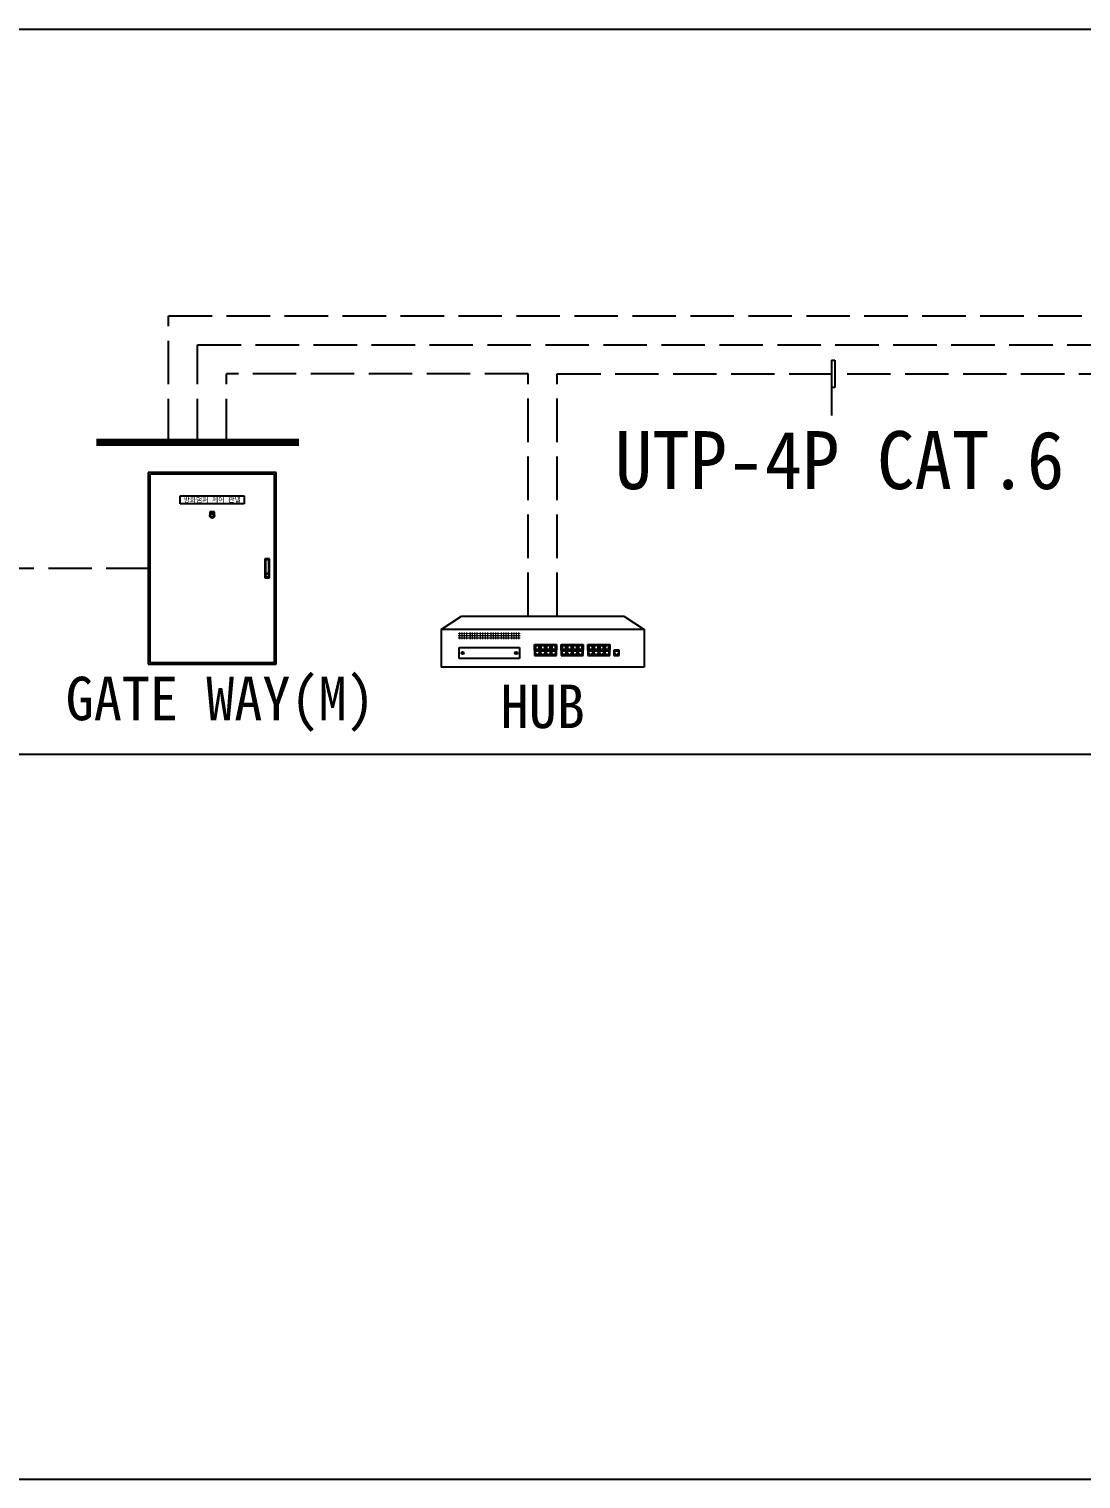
# Model space of a CAD drawing. Header units: millimetres. Extents: x 70 to 2494, y 28 to 562.
# Drawn here: x 176.8 to 249.4, y 206.9 to 306.9 of the extents above; entities that cross this region are included whole.
import ezdxf
from ezdxf.enums import TextEntityAlignment as Align

# ---------------------------------------------------------------- set-up
doc = ezdxf.new("R2010")
doc.units = ezdxf.units.MM
doc.linetypes.add('H2', pattern=[4, 3, -1])
for name, color, linetype in [('1$0$SEN', 7, 'Continuous'), ('1$0$WRITE', 4, 'Continuous'), ('ARCH', 9, 'Continuous'), ('FP W$0$SEN', 7, 'Continuous'), ('SEN', 7, 'Continuous')]:
    doc.layers.add(name, color=color, linetype=linetype)
doc.styles.add('FP W$0$TEXT', font='')
doc.styles.add('STYLE1', font='')
doc.styles.add('일람표$1$전력제어', font='')
doc.styles.get('FP W$0$TEXT').set_extended_font_data('GulimChe')
doc.styles.get('STYLE1').set_extended_font_data('GulimChe')
doc.styles.get('일람표$1$전력제어').set_extended_font_data('GulimChe')

# ---------------------------------------------------------------- blocks, each defined once
blk = doc.blocks.new('1$0$A$C24200EBF')
for p, q in [((0, 2.58), (1.4, 3.51)), ((1.4, 3.51), (12.6, 3.51)), ((12.6, 3.51), (14, 2.58)), ((14, 2.58), (0, 2.58)), ((0, 2.58), (0, 0)), ((14, 2.58), (14, 0)), ((1.23, 1.35), (5.41, 1.35)), ((1.23, 0.58), (1.23, 1.35)), ((1.47, 1.03), (1.45, 0.99)), ((1.47, 1.03), (1.5, 0.99)), ((1.47, 1.03), (1.47, 0.97)), ((5.17, 1.03), (5.15, 0.99)), ((5.17, 1.03), (5.19, 0.99)), ((5.17, 1.03), (5.17, 0.97)), ((5.41, 1.35), (5.41, 0.58)), ((6.44, 1.17), (6.44, 1.55)), ((6.44, 1.55), (6.81, 1.55)), ((6.44, 1.17), (6.44, 0.79)), ((6.81, 1.17), (6.44, 1.17)), ((6.81, 1.17), (6.44, 1.17)), ((6.81, 1.17), (6.81, 1.55)), ((6.81, 1.55), (7.19, 1.55)), ((6.81, 1.55), (6.81, 1.17)), ((7.19, 1.17), (6.81, 1.17)), ((6.81, 1.17), (6.81, 0.79)), ((7.19, 1.17), (6.81, 1.17)), ((6.81, 0.79), (6.81, 1.17)), ((7.19, 1.55), (7.19, 1.17)), ((7.19, 1.17), (7.19, 1.55)), ((7.19, 1.55), (7.57, 1.55)), ((7.19, 0.79), (7.19, 1.17)), ((7.19, 1.17), (7.19, 0.79)), ((7.57, 1.17), (7.19, 1.17)), ((7.57, 1.17), (7.19, 1.17)), ((7.57, 1.17), (7.57, 1.55)), ((7.57, 1.55), (7.95, 1.55)), ((7.57, 1.55), (7.57, 1.17)), ((7.95, 1.17), (7.57, 1.17)), ((7.57, 1.17), (7.57, 0.79)), ((7.95, 1.17), (7.57, 1.17)), ((7.57, 0.79), (7.57, 1.17)), ((7.95, 1.55), (7.95, 1.17)), ((7.95, 0.79), (7.95, 1.17)), ((8.28, 1.17), (8.28, 1.55)), ((8.28, 1.55), (8.66, 1.55)), ((8.66, 1.17), (8.28, 1.17)), ((8.28, 1.17), (8.28, 0.79)), ((8.66, 1.17), (8.28, 1.17)), ((8.66, 1.17), (8.66, 1.55)), ((8.66, 1.55), (9.03, 1.55)), ((8.66, 1.55), (8.66, 1.17)), ((8.66, 1.17), (8.66, 0.79)), ((9.03, 1.17), (8.66, 1.17)), ((9.03, 1.17), (8.66, 1.17)), ((8.66, 0.79), (8.66, 1.17)), ((9.03, 1.17), (9.03, 1.55)), ((9.03, 1.55), (9.41, 1.55)), ((9.03, 1.55), (9.03, 1.17)), ((9.41, 1.17), (9.03, 1.17)), ((9.03, 1.17), (9.03, 0.79)), ((9.41, 1.17), (9.03, 1.17)), ((9.03, 0.79), (9.03, 1.17)), ((9.41, 1.55), (9.41, 1.17)), ((9.41, 1.17), (9.41, 1.55)), ((9.41, 1.55), (9.79, 1.55)), ((9.41, 0.79), (9.41, 1.17)), ((9.41, 1.17), (9.41, 0.79)), ((9.79, 1.17), (9.41, 1.17)), ((9.79, 1.17), (9.41, 1.17)), ((9.79, 1.55), (9.79, 1.17)), ((9.79, 0.79), (9.79, 1.17)), ((10.12, 1.17), (10.12, 1.55)), ((10.12, 1.55), (10.5, 1.55)), ((10.12, 1.17), (10.12, 0.79)), ((10.5, 1.17), (10.12, 1.17)), ((10.5, 1.17), (10.12, 1.17)), ((10.5, 1.55), (10.5, 1.17)), ((10.5, 1.17), (10.5, 1.55)), ((10.5, 1.55), (10.88, 1.55)), ((10.5, 0.79), (10.5, 1.17)), ((10.88, 1.17), (10.5, 1.17)), ((10.5, 1.17), (10.5, 0.79)), ((10.88, 1.17), (10.5, 1.17)), ((10.88, 1.17), (10.88, 1.55)), ((10.88, 1.55), (11.25, 1.55)), ((10.88, 1.55), (10.88, 1.17)), ((10.88, 1.17), (10.88, 0.79)), ((11.25, 1.17), (10.88, 1.17)), ((11.25, 1.17), (10.88, 1.17)), ((10.88, 0.79), (10.88, 1.17)), ((11.25, 1.17), (11.25, 1.55)), ((11.25, 1.55), (11.63, 1.55)), ((11.25, 1.55), (11.25, 1.17)), ((11.63, 1.17), (11.25, 1.17)), ((11.25, 1.17), (11.25, 0.79)), ((11.63, 1.17), (11.25, 1.17)), ((11.25, 0.79), (11.25, 1.17)), ((11.63, 1.55), (11.63, 1.17)), ((11.63, 0.79), (11.63, 1.17)), ((11.91, 1.17), (11.91, 0.79)), ((12.28, 1.17), (11.91, 1.17)), ((12.28, 0.79), (12.28, 1.17)), ((5.41, 0.58), (1.23, 0.58)), ((1.41, 0.97), (1.45, 0.99)), ((1.41, 0.97), (1.45, 0.94)), ((1.41, 0.97), (1.47, 0.97)), ((1.47, 0.91), (1.45, 0.94)), ((1.53, 0.97), (1.47, 0.97)), ((1.47, 0.91), (1.47, 0.97)), ((1.47, 0.91), (1.5, 0.94)), ((1.53, 0.97), (1.5, 0.99)), ((1.53, 0.97), (1.5, 0.94)), ((5.11, 0.97), (5.15, 0.99)), ((5.11, 0.97), (5.17, 0.97)), ((5.11, 0.97), (5.15, 0.94)), ((5.17, 0.91), (5.15, 0.94)), ((5.17, 0.91), (5.17, 0.97)), ((5.23, 0.97), (5.17, 0.97)), ((5.17, 0.91), (5.19, 0.94)), ((5.23, 0.97), (5.19, 0.99)), ((5.23, 0.97), (5.19, 0.94)), ((6.44, 0.79), (6.81, 0.79)), ((6.81, 0.79), (7.19, 0.79)), ((7.19, 0.79), (7.57, 0.79)), ((7.57, 0.79), (7.95, 0.79)), ((8.28, 0.79), (8.66, 0.79)), ((8.66, 0.79), (9.03, 0.79)), ((9.03, 0.79), (9.41, 0.79)), ((9.41, 0.79), (9.79, 0.79)), ((10.12, 0.79), (10.5, 0.79)), ((10.5, 0.79), (10.88, 0.79)), ((10.88, 0.79), (11.25, 0.79)), ((11.25, 0.79), (11.63, 0.79)), ((11.91, 0.79), (12.28, 0.79)), ((14, 0), (0, 0))]:
    blk.add_line(p, q)
at = {"color": 12}
for p, q in [((1.24, 2.28), (1.24, 2.34)), ((1.24, 2.34), (1.31, 2.34)), ((1.31, 2.28), (1.24, 2.28)), ((1.24, 2.12), (1.24, 2.19)), ((1.24, 2.19), (1.31, 2.19)), ((1.31, 2.12), (1.24, 2.12)), ((1.24, 1.97), (1.24, 2.04)), ((1.24, 2.04), (1.31, 2.04)), ((1.31, 2.34), (1.31, 2.28)), ((1.31, 2.19), (1.31, 2.12)), ((1.31, 2.04), (1.31, 1.97)), ((1.4, 2.28), (1.4, 2.34)), ((1.4, 2.34), (1.47, 2.34)), ((1.47, 2.28), (1.4, 2.28)), ((1.4, 2.12), (1.4, 2.19)), ((1.4, 2.19), (1.47, 2.19)), ((1.47, 2.12), (1.4, 2.12)), ((1.4, 1.97), (1.4, 2.04)), ((1.4, 2.04), (1.47, 2.04)), ((1.47, 2.34), (1.47, 2.28)), ((1.47, 2.19), (1.47, 2.12)), ((1.47, 2.04), (1.47, 1.97)), ((1.56, 2.28), (1.56, 2.34)), ((1.56, 2.34), (1.63, 2.34)), ((1.63, 2.28), (1.56, 2.28)), ((1.56, 2.12), (1.56, 2.19)), ((1.56, 2.19), (1.63, 2.19)), ((1.63, 2.12), (1.56, 2.12)), ((1.56, 1.97), (1.56, 2.04)), ((1.56, 2.04), (1.63, 2.04)), ((1.63, 2.34), (1.63, 2.28)), ((1.63, 2.19), (1.63, 2.12)), ((1.63, 2.04), (1.63, 1.97)), ((1.72, 2.28), (1.72, 2.34)), ((1.72, 2.34), (1.79, 2.34)), ((1.79, 2.28), (1.72, 2.28)), ((1.72, 2.12), (1.72, 2.19)), ((1.72, 2.19), (1.79, 2.19)), ((1.79, 2.12), (1.72, 2.12)), ((1.72, 1.97), (1.72, 2.04)), ((1.72, 2.04), (1.79, 2.04)), ((1.79, 2.34), (1.79, 2.28)), ((1.79, 2.19), (1.79, 2.12)), ((1.79, 2.04), (1.79, 1.97)), ((1.96, 2.28), (1.96, 2.34)), ((1.96, 2.34), (2.03, 2.34)), ((2.03, 2.28), (1.96, 2.28)), ((1.96, 2.12), (1.96, 2.19)), ((1.96, 2.19), (2.03, 2.19)), ((2.03, 2.12), (1.96, 2.12)), ((1.96, 1.97), (1.96, 2.04)), ((1.96, 2.04), (2.03, 2.04)), ((2.03, 2.34), (2.03, 2.28)), ((2.03, 2.19), (2.03, 2.12)), ((2.03, 2.04), (2.03, 1.97)), ((2.12, 2.28), (2.12, 2.34)), ((2.12, 2.34), (2.19, 2.34)), ((2.19, 2.28), (2.12, 2.28)), ((2.12, 2.12), (2.12, 2.19)), ((2.12, 2.19), (2.19, 2.19)), ((2.19, 2.12), (2.12, 2.12)), ((2.12, 1.97), (2.12, 2.04)), ((2.12, 2.04), (2.19, 2.04)), ((2.19, 2.34), (2.19, 2.28)), ((2.19, 2.19), (2.19, 2.12)), ((2.19, 2.04), (2.19, 1.97)), ((2.28, 2.28), (2.28, 2.34)), ((2.28, 2.34), (2.35, 2.34)), ((2.35, 2.28), (2.28, 2.28)), ((2.28, 2.12), (2.28, 2.19)), ((2.28, 2.19), (2.35, 2.19)), ((2.35, 2.12), (2.28, 2.12)), ((2.28, 1.97), (2.28, 2.04)), ((2.28, 2.04), (2.35, 2.04)), ((2.35, 2.34), (2.35, 2.28)), ((2.35, 2.19), (2.35, 2.12)), ((2.35, 2.04), (2.35, 1.97)), ((2.44, 2.28), (2.44, 2.34)), ((2.44, 2.34), (2.51, 2.34)), ((2.51, 2.28), (2.44, 2.28)), ((2.44, 2.12), (2.44, 2.19)), ((2.44, 2.19), (2.51, 2.19)), ((2.51, 2.12), (2.44, 2.12)), ((2.44, 1.97), (2.44, 2.04)), ((2.44, 2.04), (2.51, 2.04)), ((2.51, 2.34), (2.51, 2.28)), ((2.51, 2.19), (2.51, 2.12)), ((2.51, 2.04), (2.51, 1.97)), ((2.67, 2.28), (2.67, 2.34)), ((2.67, 2.34), (2.74, 2.34)), ((2.74, 2.28), (2.67, 2.28)), ((2.67, 2.12), (2.67, 2.19)), ((2.67, 2.19), (2.74, 2.19)), ((2.74, 2.12), (2.67, 2.12)), ((2.67, 1.97), (2.67, 2.04)), ((2.67, 2.04), (2.74, 2.04)), ((2.74, 2.34), (2.74, 2.28)), ((2.74, 2.19), (2.74, 2.12)), ((2.74, 2.04), (2.74, 1.97)), ((2.83, 2.28), (2.83, 2.34)), ((2.83, 2.34), (2.9, 2.34)), ((2.9, 2.28), (2.83, 2.28)), ((2.83, 2.12), (2.83, 2.19)), ((2.83, 2.19), (2.9, 2.19)), ((2.9, 2.12), (2.83, 2.12)), ((2.83, 1.97), (2.83, 2.04)), ((2.83, 2.04), (2.9, 2.04)), ((2.9, 2.34), (2.9, 2.28)), ((2.9, 2.19), (2.9, 2.12)), ((2.9, 2.04), (2.9, 1.97)), ((3, 2.28), (3, 2.34)), ((3, 2.34), (3.07, 2.34)), ((3.07, 2.28), (3, 2.28)), ((3, 2.12), (3, 2.19)), ((3, 2.19), (3.07, 2.19)), ((3.07, 2.12), (3, 2.12)), ((3, 1.97), (3, 2.04)), ((3, 2.04), (3.07, 2.04)), ((3.07, 2.34), (3.07, 2.28)), ((3.07, 2.19), (3.07, 2.12)), ((3.07, 2.04), (3.07, 1.97)), ((3.16, 2.28), (3.16, 2.34)), ((3.16, 2.34), (3.23, 2.34)), ((3.23, 2.28), (3.16, 2.28)), ((3.16, 2.12), (3.16, 2.19)), ((3.16, 2.19), (3.23, 2.19)), ((3.23, 2.12), (3.16, 2.12)), ((3.16, 1.97), (3.16, 2.04)), ((3.16, 2.04), (3.23, 2.04)), ((3.23, 2.34), (3.23, 2.28)), ((3.23, 2.19), (3.23, 2.12)), ((3.23, 2.04), (3.23, 1.97)), ((3.39, 2.28), (3.39, 2.34)), ((3.39, 2.34), (3.46, 2.34)), ((3.46, 2.28), (3.39, 2.28)), ((3.39, 2.12), (3.39, 2.19)), ((3.39, 2.19), (3.46, 2.19)), ((3.46, 2.12), (3.39, 2.12)), ((3.39, 1.97), (3.39, 2.04)), ((3.39, 2.04), (3.46, 2.04)), ((3.46, 2.34), (3.46, 2.28)), ((3.46, 2.19), (3.46, 2.12)), ((3.46, 2.04), (3.46, 1.97)), ((3.55, 2.28), (3.55, 2.34)), ((3.55, 2.34), (3.62, 2.34)), ((3.62, 2.28), (3.55, 2.28)), ((3.55, 2.12), (3.55, 2.19)), ((3.55, 2.19), (3.62, 2.19)), ((3.62, 2.12), (3.55, 2.12)), ((3.55, 1.97), (3.55, 2.04)), ((3.55, 2.04), (3.62, 2.04)), ((3.62, 2.34), (3.62, 2.28)), ((3.62, 2.19), (3.62, 2.12)), ((3.62, 2.04), (3.62, 1.97)), ((3.71, 2.28), (3.71, 2.34)), ((3.71, 2.34), (3.78, 2.34)), ((3.78, 2.28), (3.71, 2.28)), ((3.71, 2.12), (3.71, 2.19)), ((3.71, 2.19), (3.78, 2.19)), ((3.78, 2.12), (3.71, 2.12)), ((3.71, 1.97), (3.71, 2.04)), ((3.71, 2.04), (3.78, 2.04)), ((3.78, 2.34), (3.78, 2.28)), ((3.78, 2.19), (3.78, 2.12)), ((3.78, 2.04), (3.78, 1.97)), ((3.87, 2.28), (3.87, 2.34)), ((3.87, 2.34), (3.94, 2.34)), ((3.94, 2.28), (3.87, 2.28)), ((3.87, 2.12), (3.87, 2.19)), ((3.87, 2.19), (3.94, 2.19)), ((3.94, 2.12), (3.87, 2.12)), ((3.87, 1.97), (3.87, 2.04)), ((3.87, 2.04), (3.94, 2.04)), ((3.94, 2.34), (3.94, 2.28)), ((3.94, 2.19), (3.94, 2.12)), ((3.94, 2.04), (3.94, 1.97)), ((4.11, 2.28), (4.11, 2.34)), ((4.11, 2.34), (4.18, 2.34)), ((4.18, 2.28), (4.11, 2.28)), ((4.11, 2.12), (4.11, 2.19)), ((4.11, 2.19), (4.18, 2.19)), ((4.18, 2.12), (4.11, 2.12)), ((4.11, 1.97), (4.11, 2.04)), ((4.11, 2.04), (4.18, 2.04)), ((4.18, 2.34), (4.18, 2.28)), ((4.18, 2.19), (4.18, 2.12)), ((4.18, 2.04), (4.18, 1.97)), ((4.27, 2.28), (4.27, 2.34)), ((4.27, 2.34), (4.34, 2.34)), ((4.34, 2.28), (4.27, 2.28)), ((4.27, 2.12), (4.27, 2.19)), ((4.27, 2.19), (4.34, 2.19)), ((4.34, 2.12), (4.27, 2.12)), ((4.27, 1.97), (4.27, 2.04)), ((4.27, 2.04), (4.34, 2.04)), ((4.34, 2.34), (4.34, 2.28)), ((4.34, 2.19), (4.34, 2.12)), ((4.34, 2.04), (4.34, 1.97)), ((4.43, 2.28), (4.43, 2.34)), ((4.43, 2.34), (4.5, 2.34)), ((4.5, 2.28), (4.43, 2.28)), ((4.43, 2.12), (4.43, 2.19)), ((4.43, 2.19), (4.5, 2.19)), ((4.5, 2.12), (4.43, 2.12)), ((4.43, 1.97), (4.43, 2.04)), ((4.43, 2.04), (4.5, 2.04)), ((4.5, 2.34), (4.5, 2.28)), ((4.5, 2.19), (4.5, 2.12)), ((4.5, 2.04), (4.5, 1.97)), ((4.59, 2.28), (4.59, 2.34)), ((4.59, 2.34), (4.66, 2.34)), ((4.66, 2.28), (4.59, 2.28)), ((4.59, 2.12), (4.59, 2.19)), ((4.59, 2.19), (4.66, 2.19)), ((4.66, 2.12), (4.59, 2.12)), ((4.59, 1.97), (4.59, 2.04)), ((4.59, 2.04), (4.66, 2.04)), ((4.66, 2.34), (4.66, 2.28)), ((4.66, 2.19), (4.66, 2.12)), ((4.66, 2.04), (4.66, 1.97)), ((4.83, 2.28), (4.83, 2.34)), ((4.83, 2.34), (4.9, 2.34)), ((4.9, 2.28), (4.83, 2.28)), ((4.83, 2.12), (4.83, 2.19)), ((4.83, 2.19), (4.9, 2.19)), ((4.9, 2.12), (4.83, 2.12)), ((4.83, 1.97), (4.83, 2.04)), ((4.83, 2.04), (4.9, 2.04)), ((4.9, 2.34), (4.9, 2.28)), ((4.9, 2.19), (4.9, 2.12)), ((4.9, 2.04), (4.9, 1.97)), ((4.99, 2.28), (4.99, 2.34)), ((4.99, 2.34), (5.06, 2.34)), ((5.06, 2.28), (4.99, 2.28)), ((4.99, 2.12), (4.99, 2.19)), ((4.99, 2.19), (5.06, 2.19)), ((5.06, 2.12), (4.99, 2.12)), ((4.99, 1.97), (4.99, 2.04)), ((4.99, 2.04), (5.06, 2.04)), ((5.06, 2.34), (5.06, 2.28)), ((5.06, 2.19), (5.06, 2.12)), ((5.06, 2.04), (5.06, 1.97)), ((5.15, 2.28), (5.15, 2.34)), ((5.15, 2.34), (5.22, 2.34)), ((5.22, 2.28), (5.15, 2.28)), ((5.15, 2.12), (5.15, 2.19)), ((5.15, 2.19), (5.22, 2.19)), ((5.22, 2.12), (5.15, 2.12)), ((5.15, 1.97), (5.15, 2.04)), ((5.15, 2.04), (5.22, 2.04)), ((5.22, 2.34), (5.22, 2.28)), ((5.22, 2.19), (5.22, 2.12)), ((5.22, 2.04), (5.22, 1.97)), ((5.31, 2.28), (5.31, 2.34)), ((5.31, 2.34), (5.38, 2.34)), ((5.38, 2.28), (5.31, 2.28)), ((5.31, 2.12), (5.31, 2.19)), ((5.31, 2.19), (5.38, 2.19)), ((5.38, 2.12), (5.31, 2.12)), ((5.31, 1.97), (5.31, 2.04)), ((5.31, 2.04), (5.38, 2.04)), ((5.38, 2.34), (5.38, 2.28)), ((5.38, 2.19), (5.38, 2.12)), ((5.38, 2.04), (5.38, 1.97)), ((1.31, 1.97), (1.24, 1.97)), ((1.47, 1.97), (1.4, 1.97)), ((1.63, 1.97), (1.56, 1.97)), ((1.79, 1.97), (1.72, 1.97)), ((2.03, 1.97), (1.96, 1.97)), ((2.19, 1.97), (2.12, 1.97)), ((2.35, 1.97), (2.28, 1.97)), ((2.51, 1.97), (2.44, 1.97)), ((2.74, 1.97), (2.67, 1.97)), ((2.9, 1.97), (2.83, 1.97)), ((3.07, 1.97), (3, 1.97)), ((3.23, 1.97), (3.16, 1.97)), ((3.46, 1.97), (3.39, 1.97)), ((3.62, 1.97), (3.55, 1.97)), ((3.78, 1.97), (3.71, 1.97)), ((3.94, 1.97), (3.87, 1.97)), ((4.18, 1.97), (4.11, 1.97)), ((4.34, 1.97), (4.27, 1.97)), ((4.5, 1.97), (4.43, 1.97)), ((4.66, 1.97), (4.59, 1.97)), ((4.9, 1.97), (4.83, 1.97)), ((5.06, 1.97), (4.99, 1.97)), ((5.22, 1.97), (5.15, 1.97)), ((5.38, 1.97), (5.31, 1.97))]:
    blk.add_line(p, q, dxfattribs=at)
for centre in [(1.47, 0.97), (5.17, 0.97)]:
    blk.add_circle(centre, 0.0838)
at = {"layer": '1$0$WRITE'}
for p, q in [((6.54, 1.41), (6.5, 1.41)), ((6.5, 1.41), (6.5, 1.22)), ((6.5, 1.22), (6.76, 1.22)), ((6.5, 0.93), (6.5, 1.11)), ((6.5, 1.11), (6.76, 1.11)), ((6.57, 1.46), (6.54, 1.46)), ((6.54, 1.46), (6.54, 1.41)), ((6.69, 1.5), (6.57, 1.5)), ((6.57, 1.5), (6.57, 1.46)), ((6.69, 1.46), (6.69, 1.5)), ((6.72, 1.46), (6.69, 1.46)), ((6.72, 1.41), (6.72, 1.46)), ((6.76, 1.41), (6.72, 1.41)), ((6.76, 1.22), (6.76, 1.41)), ((6.76, 1.11), (6.76, 0.93)), ((6.91, 1.41), (6.88, 1.41)), ((6.88, 1.41), (6.88, 1.22)), ((6.88, 1.22), (7.14, 1.22)), ((6.88, 0.93), (6.88, 1.11)), ((6.88, 1.11), (7.14, 1.11)), ((6.95, 1.46), (6.91, 1.46)), ((6.91, 1.46), (6.91, 1.41)), ((7.07, 1.5), (6.95, 1.5)), ((6.95, 1.5), (6.95, 1.46)), ((7.07, 1.46), (7.07, 1.5)), ((7.1, 1.46), (7.07, 1.46)), ((7.1, 1.41), (7.1, 1.46)), ((7.14, 1.41), (7.1, 1.41)), ((7.14, 1.22), (7.14, 1.41)), ((7.14, 1.11), (7.14, 0.93)), ((7.29, 1.41), (7.26, 1.41)), ((7.26, 1.41), (7.26, 1.22)), ((7.26, 1.22), (7.51, 1.22)), ((7.26, 0.93), (7.26, 1.11)), ((7.26, 1.11), (7.51, 1.11)), ((7.32, 1.46), (7.29, 1.46)), ((7.29, 1.46), (7.29, 1.41)), ((7.45, 1.5), (7.32, 1.5)), ((7.32, 1.5), (7.32, 1.46)), ((7.45, 1.46), (7.45, 1.5)), ((7.48, 1.46), (7.45, 1.46)), ((7.48, 1.41), (7.48, 1.46)), ((7.51, 1.41), (7.48, 1.41)), ((7.51, 1.22), (7.51, 1.41)), ((7.51, 1.11), (7.51, 0.93)), ((7.67, 1.41), (7.63, 1.41)), ((7.63, 1.41), (7.63, 1.22)), ((7.63, 1.22), (7.89, 1.22)), ((7.63, 0.93), (7.63, 1.11)), ((7.63, 1.11), (7.89, 1.11)), ((7.7, 1.46), (7.67, 1.46)), ((7.67, 1.46), (7.67, 1.41)), ((7.82, 1.5), (7.7, 1.5)), ((7.7, 1.5), (7.7, 1.46)), ((7.82, 1.46), (7.82, 1.5)), ((7.85, 1.46), (7.82, 1.46)), ((7.85, 1.41), (7.85, 1.46)), ((7.89, 1.41), (7.85, 1.41)), ((7.89, 1.22), (7.89, 1.41)), ((7.89, 1.11), (7.89, 0.93)), ((8.38, 1.41), (8.34, 1.41)), ((8.34, 1.41), (8.34, 1.22)), ((8.34, 1.22), (8.6, 1.22)), ((8.34, 0.93), (8.34, 1.11)), ((8.34, 1.11), (8.6, 1.11)), ((8.41, 1.46), (8.38, 1.46)), ((8.38, 1.46), (8.38, 1.41)), ((8.53, 1.5), (8.41, 1.5)), ((8.41, 1.5), (8.41, 1.46)), ((8.53, 1.46), (8.53, 1.5)), ((8.56, 1.46), (8.53, 1.46)), ((8.56, 1.41), (8.56, 1.46)), ((8.6, 1.41), (8.56, 1.41)), ((8.6, 1.22), (8.6, 1.41)), ((8.6, 1.11), (8.6, 0.93)), ((8.76, 1.41), (8.72, 1.41)), ((8.72, 1.41), (8.72, 1.22)), ((8.72, 1.22), (8.98, 1.22)), ((8.72, 0.93), (8.72, 1.11)), ((8.72, 1.11), (8.98, 1.11)), ((8.79, 1.46), (8.76, 1.46)), ((8.76, 1.46), (8.76, 1.41)), ((8.91, 1.5), (8.79, 1.5)), ((8.79, 1.5), (8.79, 1.46)), ((8.91, 1.46), (8.91, 1.5)), ((8.94, 1.46), (8.91, 1.46)), ((8.94, 1.41), (8.94, 1.46)), ((8.98, 1.41), (8.94, 1.41)), ((8.98, 1.22), (8.98, 1.41)), ((8.98, 1.11), (8.98, 0.93)), ((9.13, 1.41), (9.1, 1.41)), ((9.1, 1.41), (9.1, 1.22)), ((9.1, 1.22), (9.35, 1.22)), ((9.1, 0.93), (9.1, 1.11)), ((9.1, 1.11), (9.35, 1.11)), ((9.16, 1.46), (9.13, 1.46)), ((9.13, 1.46), (9.13, 1.41)), ((9.29, 1.5), (9.16, 1.5)), ((9.16, 1.5), (9.16, 1.46)), ((9.29, 1.46), (9.29, 1.5)), ((9.32, 1.46), (9.29, 1.46)), ((9.32, 1.41), (9.32, 1.46)), ((9.35, 1.41), (9.32, 1.41)), ((9.35, 1.22), (9.35, 1.41)), ((9.35, 1.11), (9.35, 0.93)), ((9.51, 1.41), (9.47, 1.41)), ((9.47, 1.41), (9.47, 1.22)), ((9.47, 1.22), (9.73, 1.22)), ((9.47, 0.93), (9.47, 1.11)), ((9.47, 1.11), (9.73, 1.11)), ((9.54, 1.46), (9.51, 1.46)), ((9.51, 1.46), (9.51, 1.41)), ((9.66, 1.5), (9.54, 1.5)), ((9.54, 1.5), (9.54, 1.46)), ((9.66, 1.46), (9.66, 1.5)), ((9.7, 1.46), (9.66, 1.46)), ((9.7, 1.41), (9.7, 1.46)), ((9.73, 1.41), (9.7, 1.41)), ((9.73, 1.22), (9.73, 1.41)), ((9.73, 1.11), (9.73, 0.93)), ((10.22, 1.41), (10.18, 1.41)), ((10.18, 1.41), (10.18, 1.22)), ((10.18, 1.22), (10.44, 1.22)), ((10.18, 0.93), (10.18, 1.11)), ((10.18, 1.11), (10.44, 1.11)), ((10.25, 1.46), (10.22, 1.46)), ((10.22, 1.46), (10.22, 1.41)), ((10.37, 1.5), (10.25, 1.5)), ((10.25, 1.5), (10.25, 1.46)), ((10.37, 1.46), (10.37, 1.5)), ((10.4, 1.46), (10.37, 1.46)), ((10.4, 1.41), (10.4, 1.46)), ((10.44, 1.41), (10.4, 1.41)), ((10.44, 1.22), (10.44, 1.41)), ((10.44, 1.11), (10.44, 0.93)), ((10.6, 1.41), (10.56, 1.41)), ((10.56, 1.41), (10.56, 1.22)), ((10.56, 1.22), (10.82, 1.22)), ((10.56, 0.93), (10.56, 1.11)), ((10.56, 1.11), (10.82, 1.11)), ((10.63, 1.46), (10.6, 1.46)), ((10.6, 1.46), (10.6, 1.41)), ((10.75, 1.5), (10.63, 1.5)), ((10.63, 1.5), (10.63, 1.46)), ((10.75, 1.46), (10.75, 1.5)), ((10.78, 1.46), (10.75, 1.46)), ((10.78, 1.41), (10.78, 1.46)), ((10.82, 1.41), (10.78, 1.41)), ((10.82, 1.22), (10.82, 1.41)), ((10.82, 1.11), (10.82, 0.93)), ((10.98, 1.41), (10.94, 1.41)), ((10.94, 1.41), (10.94, 1.22)), ((10.94, 1.22), (11.2, 1.22)), ((10.94, 0.93), (10.94, 1.11)), ((10.94, 1.11), (11.2, 1.11)), ((11.01, 1.46), (10.98, 1.46)), ((10.98, 1.46), (10.98, 1.41)), ((11.13, 1.5), (11.01, 1.5)), ((11.01, 1.5), (11.01, 1.46)), ((11.13, 1.46), (11.13, 1.5)), ((11.16, 1.46), (11.13, 1.46)), ((11.16, 1.41), (11.16, 1.46)), ((11.2, 1.41), (11.16, 1.41)), ((11.2, 1.22), (11.2, 1.41)), ((11.2, 1.11), (11.2, 0.93)), ((11.35, 1.41), (11.32, 1.41)), ((11.32, 1.41), (11.32, 1.22)), ((11.32, 1.22), (11.57, 1.22)), ((11.32, 0.93), (11.32, 1.11)), ((11.32, 1.11), (11.57, 1.11)), ((11.38, 1.46), (11.35, 1.46)), ((11.35, 1.46), (11.35, 1.41)), ((11.51, 1.5), (11.38, 1.5)), ((11.38, 1.5), (11.38, 1.46)), ((11.51, 1.46), (11.51, 1.5)), ((11.54, 1.46), (11.51, 1.46)), ((11.54, 1.41), (11.54, 1.46)), ((11.57, 1.41), (11.54, 1.41)), ((11.57, 1.22), (11.57, 1.41)), ((11.57, 1.11), (11.57, 0.93)), ((11.97, 0.93), (11.97, 1.11)), ((11.97, 1.11), (12.23, 1.11)), ((12.23, 1.11), (12.23, 0.93)), ((6.54, 0.93), (6.5, 0.93)), ((6.54, 0.88), (6.54, 0.93)), ((6.57, 0.88), (6.54, 0.88)), ((6.57, 0.84), (6.57, 0.88)), ((6.69, 0.84), (6.57, 0.84)), ((6.69, 0.88), (6.69, 0.84)), ((6.72, 0.88), (6.69, 0.88)), ((6.72, 0.93), (6.72, 0.88)), ((6.76, 0.93), (6.72, 0.93)), ((6.91, 0.93), (6.88, 0.93)), ((6.91, 0.88), (6.91, 0.93)), ((6.95, 0.88), (6.91, 0.88)), ((6.95, 0.84), (6.95, 0.88)), ((7.07, 0.84), (6.95, 0.84)), ((7.1, 0.88), (7.07, 0.88)), ((7.07, 0.88), (7.07, 0.84)), ((7.14, 0.93), (7.1, 0.93)), ((7.1, 0.93), (7.1, 0.88)), ((7.29, 0.93), (7.26, 0.93)), ((7.29, 0.88), (7.29, 0.93)), ((7.32, 0.88), (7.29, 0.88)), ((7.32, 0.84), (7.32, 0.88)), ((7.45, 0.84), (7.32, 0.84)), ((7.45, 0.88), (7.45, 0.84)), ((7.48, 0.88), (7.45, 0.88)), ((7.48, 0.93), (7.48, 0.88)), ((7.51, 0.93), (7.48, 0.93)), ((7.67, 0.93), (7.63, 0.93)), ((7.67, 0.88), (7.67, 0.93)), ((7.7, 0.88), (7.67, 0.88)), ((7.7, 0.84), (7.7, 0.88)), ((7.82, 0.84), (7.7, 0.84)), ((7.85, 0.88), (7.82, 0.88)), ((7.82, 0.88), (7.82, 0.84)), ((7.89, 0.93), (7.85, 0.93)), ((7.85, 0.93), (7.85, 0.88)), ((8.38, 0.93), (8.34, 0.93)), ((8.38, 0.88), (8.38, 0.93)), ((8.41, 0.88), (8.38, 0.88)), ((8.41, 0.84), (8.41, 0.88)), ((8.53, 0.84), (8.41, 0.84)), ((8.56, 0.88), (8.53, 0.88)), ((8.53, 0.88), (8.53, 0.84)), ((8.6, 0.93), (8.56, 0.93)), ((8.56, 0.93), (8.56, 0.88)), ((8.76, 0.93), (8.72, 0.93)), ((8.76, 0.88), (8.76, 0.93)), ((8.79, 0.88), (8.76, 0.88)), ((8.79, 0.84), (8.79, 0.88)), ((8.91, 0.84), (8.79, 0.84)), ((8.91, 0.88), (8.91, 0.84)), ((8.94, 0.88), (8.91, 0.88)), ((8.94, 0.93), (8.94, 0.88)), ((8.98, 0.93), (8.94, 0.93)), ((9.13, 0.93), (9.1, 0.93)), ((9.13, 0.88), (9.13, 0.93)), ((9.16, 0.88), (9.13, 0.88)), ((9.16, 0.84), (9.16, 0.88)), ((9.29, 0.84), (9.16, 0.84)), ((9.32, 0.88), (9.29, 0.88)), ((9.29, 0.88), (9.29, 0.84)), ((9.35, 0.93), (9.32, 0.93)), ((9.32, 0.93), (9.32, 0.88)), ((9.51, 0.93), (9.47, 0.93)), ((9.51, 0.88), (9.51, 0.93)), ((9.54, 0.88), (9.51, 0.88)), ((9.54, 0.84), (9.54, 0.88)), ((9.66, 0.84), (9.54, 0.84)), ((9.66, 0.88), (9.66, 0.84)), ((9.7, 0.88), (9.66, 0.88)), ((9.7, 0.93), (9.7, 0.88)), ((9.73, 0.93), (9.7, 0.93)), ((10.22, 0.93), (10.18, 0.93)), ((10.22, 0.88), (10.22, 0.93)), ((10.25, 0.88), (10.22, 0.88)), ((10.25, 0.84), (10.25, 0.88)), ((10.37, 0.84), (10.25, 0.84)), ((10.4, 0.88), (10.37, 0.88)), ((10.37, 0.88), (10.37, 0.84)), ((10.4, 0.93), (10.4, 0.88)), ((10.44, 0.93), (10.4, 0.93)), ((10.6, 0.93), (10.56, 0.93)), ((10.6, 0.88), (10.6, 0.93)), ((10.63, 0.88), (10.6, 0.88)), ((10.63, 0.84), (10.63, 0.88)), ((10.75, 0.84), (10.63, 0.84)), ((10.75, 0.88), (10.75, 0.84)), ((10.78, 0.88), (10.75, 0.88)), ((10.82, 0.93), (10.78, 0.93)), ((10.78, 0.93), (10.78, 0.88)), ((10.98, 0.93), (10.94, 0.93)), ((10.98, 0.88), (10.98, 0.93)), ((11.01, 0.88), (10.98, 0.88)), ((11.01, 0.84), (11.01, 0.88)), ((11.13, 0.84), (11.01, 0.84)), ((11.13, 0.88), (11.13, 0.84)), ((11.16, 0.88), (11.13, 0.88)), ((11.16, 0.93), (11.16, 0.88)), ((11.2, 0.93), (11.16, 0.93)), ((11.35, 0.93), (11.32, 0.93)), ((11.35, 0.88), (11.35, 0.93)), ((11.38, 0.88), (11.35, 0.88)), ((11.38, 0.84), (11.38, 0.88)), ((11.51, 0.84), (11.38, 0.84)), ((11.54, 0.88), (11.51, 0.88)), ((11.51, 0.88), (11.51, 0.84)), ((11.57, 0.93), (11.54, 0.93)), ((11.54, 0.93), (11.54, 0.88)), ((12.01, 0.93), (11.97, 0.93)), ((12.01, 0.88), (12.01, 0.93)), ((12.04, 0.88), (12.01, 0.88)), ((12.04, 0.84), (12.04, 0.88)), ((12.16, 0.84), (12.04, 0.84)), ((12.16, 0.88), (12.16, 0.84)), ((12.19, 0.88), (12.16, 0.88)), ((12.19, 0.93), (12.19, 0.88)), ((12.23, 0.93), (12.19, 0.93))]:
    blk.add_line(p, q, dxfattribs=at)

msp = doc.modelspace()

# ---------------------------------------------------------------- linework, layer by layer
at = {"color": 4, "linetype": 'H2'}
for p, q in [((186.46, 278.37), (186.46, 287.08)), ((186.46, 287.08), (480.96, 287.08)), ((188.46, 278.37), (188.46, 285.08)), ((188.46, 285.08), (409.38, 285.08))]:
    msp.add_line(p, q, dxfattribs=at)
at = {"color": 1, "linetype": 'H2'}
for p, q in [((211.27, 283.08), (190.46, 283.08)), ((190.46, 278.37), (190.46, 283.08)), ((211.27, 266.38), (211.27, 283.08)), ((213.27, 266.38), (213.27, 283.08)), ((213.27, 283.08), (263.75, 283.08))]:
    msp.add_line(p, q, dxfattribs=at)
at = {"color": 2, "linetype": 'H2'}
msp.add_line((185.16, 269.67), (156.46, 269.67), dxfattribs=at)
at = {"const_width": 0.5}
msp.add_lwpolyline([(181.46, 278.37), (195.46, 278.37)], dxfattribs=at)
at = {"layer": 'ARCH', "color": 9}
for p, q in [((98.66, 306.87), (716.9, 306.87)), ((98.66, 256.87), (716.9, 256.87)), ((98.66, 206.87), (716.9, 206.87))]:
    msp.add_line(p, q, dxfattribs=at)
at = {"layer": 'FP W$0$SEN', "color": 143}
for p, q in [((193.87, 276.28), (185.05, 276.28)), ((185.05, 276.28), (185.05, 263.06)), ((193.87, 263.06), (193.87, 276.28)), ((185.05, 263.06), (193.87, 263.06))]:
    msp.add_line(p, q, dxfattribs=at)
at = {"layer": 'FP W$0$SEN', "color": 7}
for p, q in [((193.76, 276.17), (185.16, 276.17)), ((185.16, 276.17), (185.16, 263.17)), ((193.76, 263.17), (193.76, 276.17)), ((189.63, 273.58), (189.3, 273.58)), ((189.3, 273.58), (189.3, 273.31)), ((189.63, 273.31), (189.63, 273.58)), ((193.43, 270.33), (193.1, 270.33)), ((193.1, 270.33), (193.1, 269.01)), ((193.38, 270.27), (193.15, 270.27)), ((193.15, 270.27), (193.15, 269.34)), ((193.38, 269.34), (193.38, 270.27)), ((193.43, 269.01), (193.43, 270.33)), ((193.1, 269.01), (193.43, 269.01)), ((193.15, 269.34), (193.38, 269.34)), ((185.16, 263.17), (193.76, 263.17))]:
    msp.add_line(p, q, dxfattribs=at)
at = {"layer": 'FP W$0$SEN'}
for p, q in [((187.26, 274.68), (191.67, 274.68)), ((187.26, 274.13), (187.26, 274.68)), ((191.67, 274.13), (187.26, 274.13)), ((191.67, 274.68), (191.67, 274.13))]:
    msp.add_line(p, q, dxfattribs=at)
at = {"layer": 'FP W$0$SEN', "color": 7}
for centre, radius in [((189.46, 273.31), 0.165), ((189.46, 273.31), 0.11), ((193.27, 269.17), 0.11)]:
    msp.add_circle(centre, radius, dxfattribs=at)
at = {"layer": 'SEN'}
for p, q in [((232.19, 284.02), (232.19, 280.22)), ((232.19, 284.02), (232.43, 284.02)), ((232.43, 284.02), (232.43, 282.14)), ((232.43, 282.14), (232.19, 282.14))]:
    msp.add_line(p, q, dxfattribs=at)

# ---------------------------------------------------------------- block references
at = {"layer": '1$0$SEN'}
msp.add_blockref('1$0$A$C24200EBF', (205.27, 262.87), dxfattribs=at)

# ---------------------------------------------------------------- texts
at = {"style": '일람표$1$전력제어'}
msp.add_text('GATE WAY(M)', height=3, dxfattribs=at).set_placement((190.02, 260.7), align=Align.MIDDLE_CENTER)
at = {"layer": '1$0$SEN', "style": '일람표$1$전력제어'}
msp.add_text('HUB', height=3, dxfattribs=at).set_placement((212.27, 260.16), align=Align.MIDDLE_CENTER)
at = {"layer": 'FP W$0$SEN', "style": 'FP W$0$TEXT'}
msp.add_text('방화댐퍼 제어 판넬', height=0.331, dxfattribs=at).set_placement((189.46, 274.41), align=Align.MIDDLE)
at = {"layer": 'SEN', "style": 'STYLE1'}
msp.add_text('UTP-4P CAT.6', height=4, dxfattribs=at).set_placement((217.24, 277.14), align=Align.MIDDLE_LEFT)

doc.saveas('drawing.dxf')
